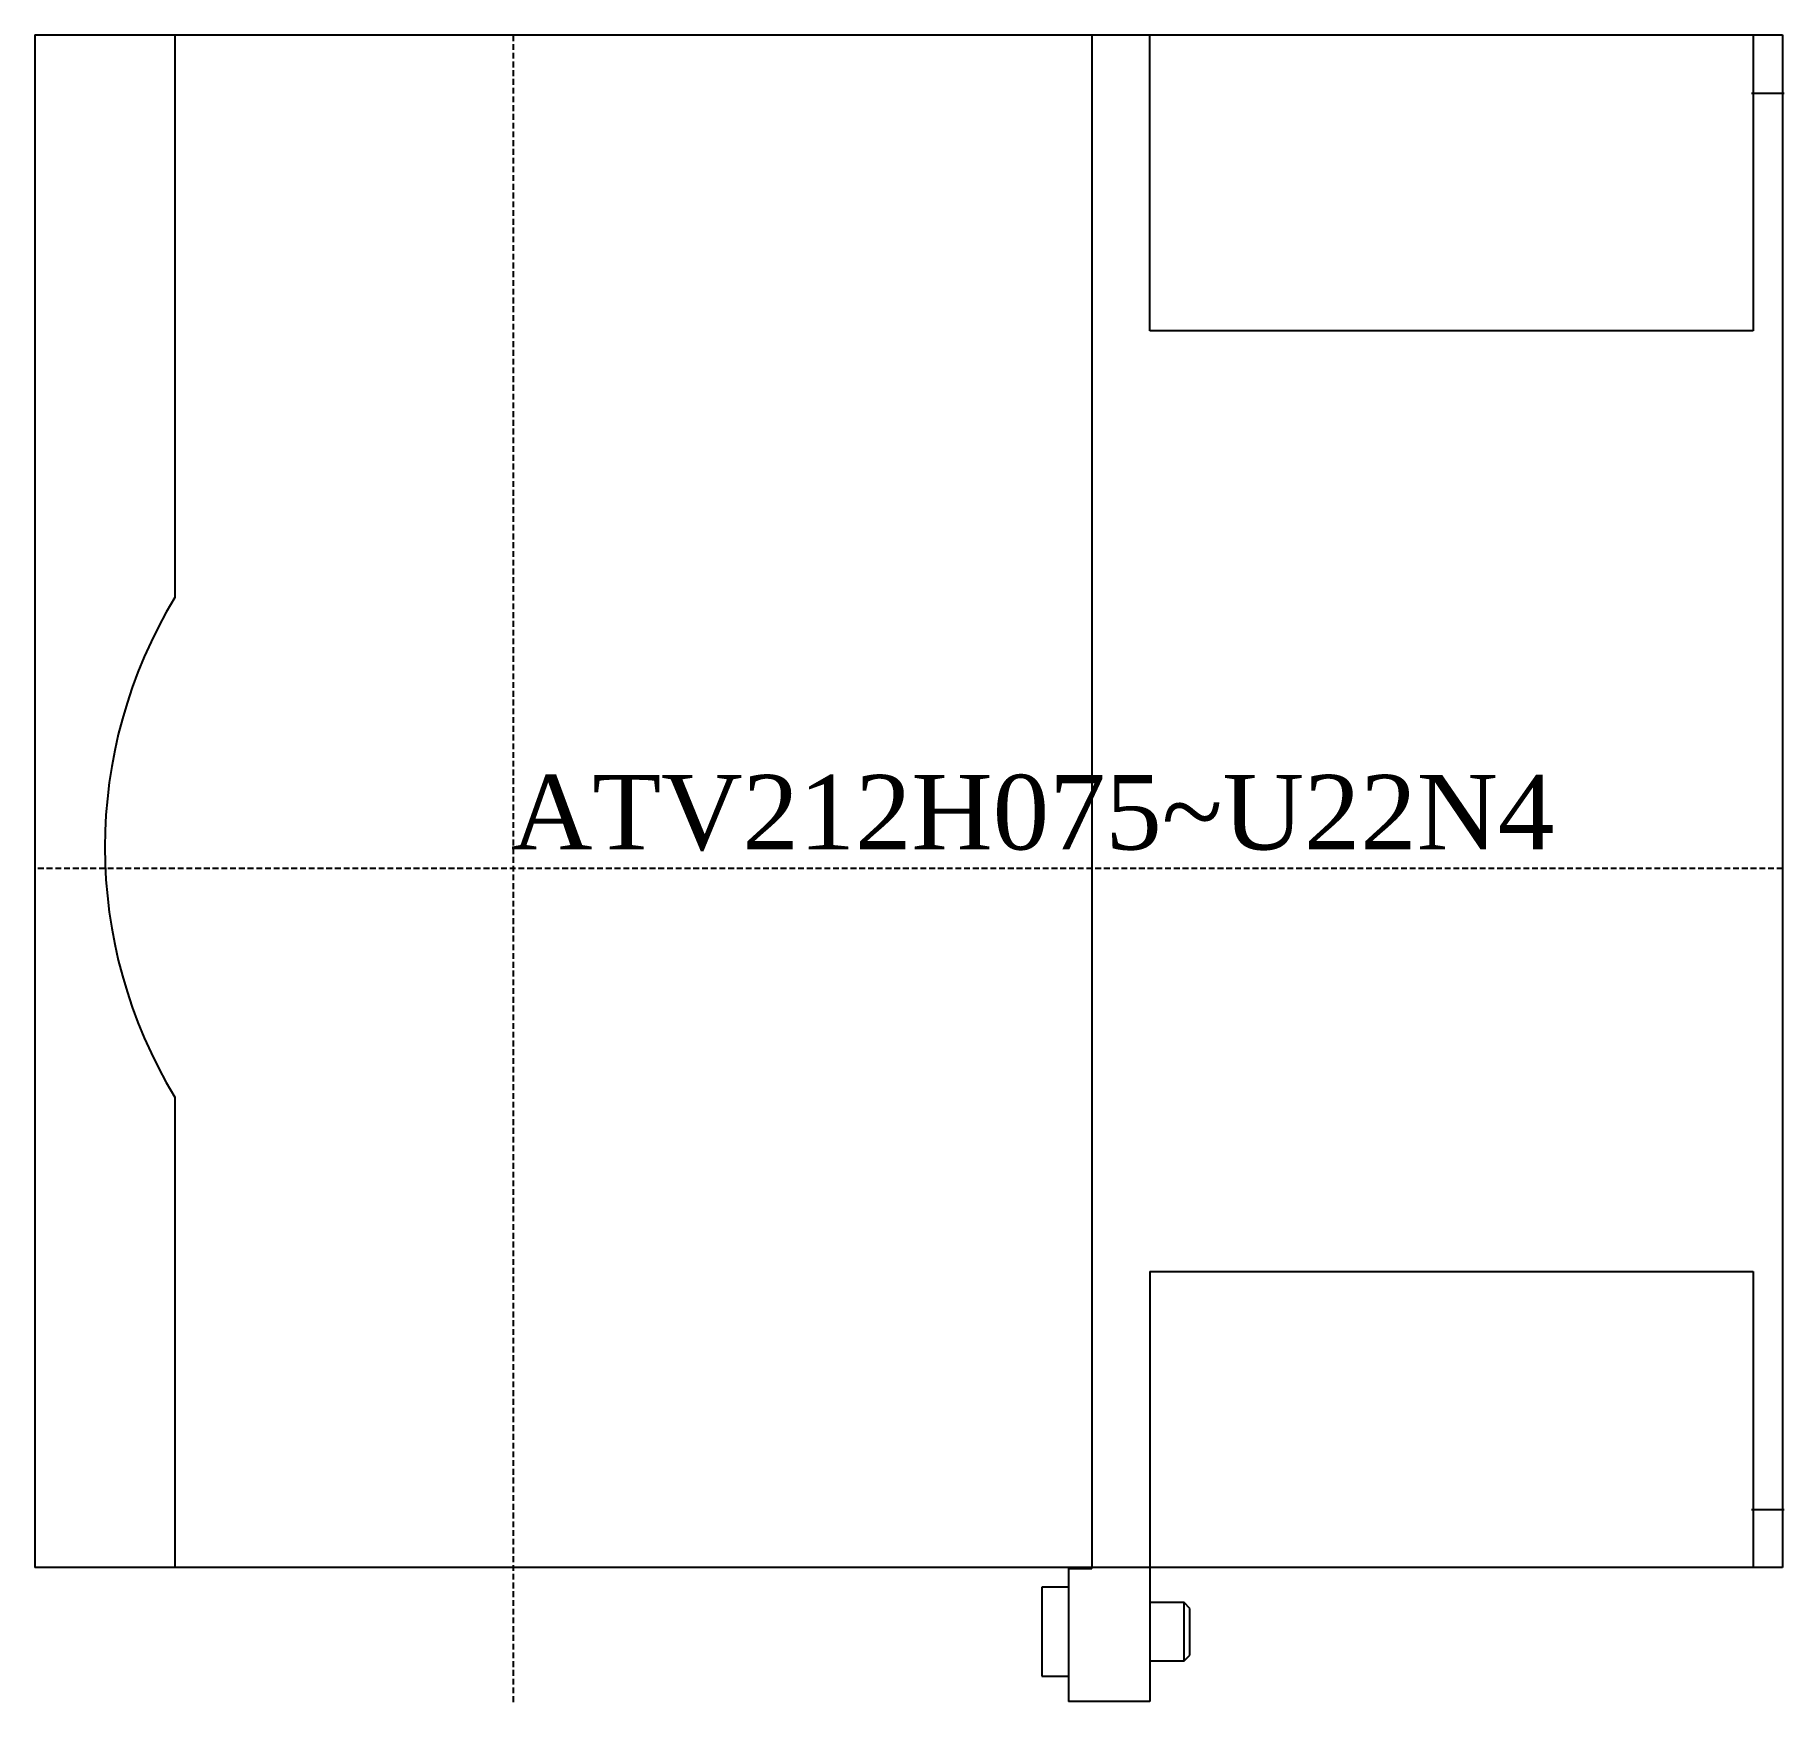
# Model space of a CAD drawing. Extents: x 0 to 150, y 0 to 143.
import ezdxf

# ---------------------------------------------------------------- set-up
doc = ezdxf.new("R2010")
doc.units = 0
doc.linetypes.add('DASHED', pattern=[0.75, 0.5, -0.25])
doc.layers.add('--8N-THT. FIXING HOLE', color=4, linetype='CONTINUOUS')
doc.layers.add('-15N-THT. THIẾT BỊ ĐÓNG MỞ', color=40, linetype='CONTINUOUS')
doc.styles.add('- 04.0', font='times.ttf', dxfattribs={"height": 4})

# ---------------------------------------------------------------- blocks, each defined once
blk = doc.blocks.new('06 - N - SC VSD CHIẾU HÔNG ATV212H075~U22N4')
at = {"layer": '--8N-THT. FIXING HOLE'}
for p, q in [((-2.66, 66.53), (0.12, 66.53)), ((-2.66, -54.97), (0.12, -54.97))]:
    blk.add_line(p, q, dxfattribs=at)
at = {"layer": '-15N-THT. THIẾT BỊ ĐÓNG MỞ'}
for p, q in [((-150, 71.53), (0, 71.53)), ((-150, 71.53), (-150, -59.97)), ((-138, 71.53), (-138, 23.26)), ((-59.3, 71.53), (-59.3, -60.04)), ((-54.3, 46.13), (-54.3, 71.53)), ((-2.54, 71.53), (-2.54, 46.13)), ((0, 71.53), (0, -59.97)), ((-2.54, 46.13), (-54.3, 46.13)), ((-138, -19.6), (-138, -59.97)), ((-54.3, -34.57), (-2.54, -34.57)), ((-54.3, -34.57), (-54.3, -71.47)), ((-2.54, -34.57), (-2.54, -59.97)), ((0, -59.97), (-150, -59.97)), ((-61.3, -60.04), (-59.3, -60.04)), ((-61.3, -60.04), (-61.3, -71.47)), ((-63.59, -61.66), (-63.59, -69.28)), ((-61.3, -61.66), (-63.59, -61.66)), ((-51.36, -62.97), (-54.3, -62.97)), ((-51.36, -67.97), (-51.36, -62.97)), ((-50.87, -63.47), (-51.36, -62.97)), ((-50.87, -67.48), (-50.87, -63.47)), ((-51.36, -67.97), (-50.87, -67.48)), ((-54.3, -67.97), (-51.36, -67.97)), ((-63.59, -69.28), (-61.3, -69.28)), ((-54.3, -71.47), (-61.3, -71.47))]:
    blk.add_line(p, q, dxfattribs=at)
at = {"layer": '-15N-THT. THIẾT BỊ ĐÓNG MỞ', "color": 6, "linetype": 'DASHED'}
for p, q in [((-108.92, -71.5), (-108.92, 71.5)), ((0, 0), (-150, 0))]:
    blk.add_line(p, q, dxfattribs=at)
at = {"layer": '-15N-THT. THIẾT BỊ ĐÓNG MỞ'}
blk.add_arc((-102.73, 1.83), 41.27, 148.7193, 211.2807, dxfattribs=at)
at = {"layer": '-15N-THT. THIẾT BỊ ĐÓNG MỞ', "color": 3, "insert": (-64.37, 4.77), "char_height": 6.4, "width": 37.9891, "attachment_point": 5, "style": '- 04.0'}
blk.add_mtext('ATV212H075~U22N4', dxfattribs=at)

msp = doc.modelspace()

# ---------------------------------------------------------------- block references
msp.add_blockref('06 - N - SC VSD CHIẾU HÔNG ATV212H075~U22N4', (150, 71.5))

doc.saveas('drawing.dxf')
